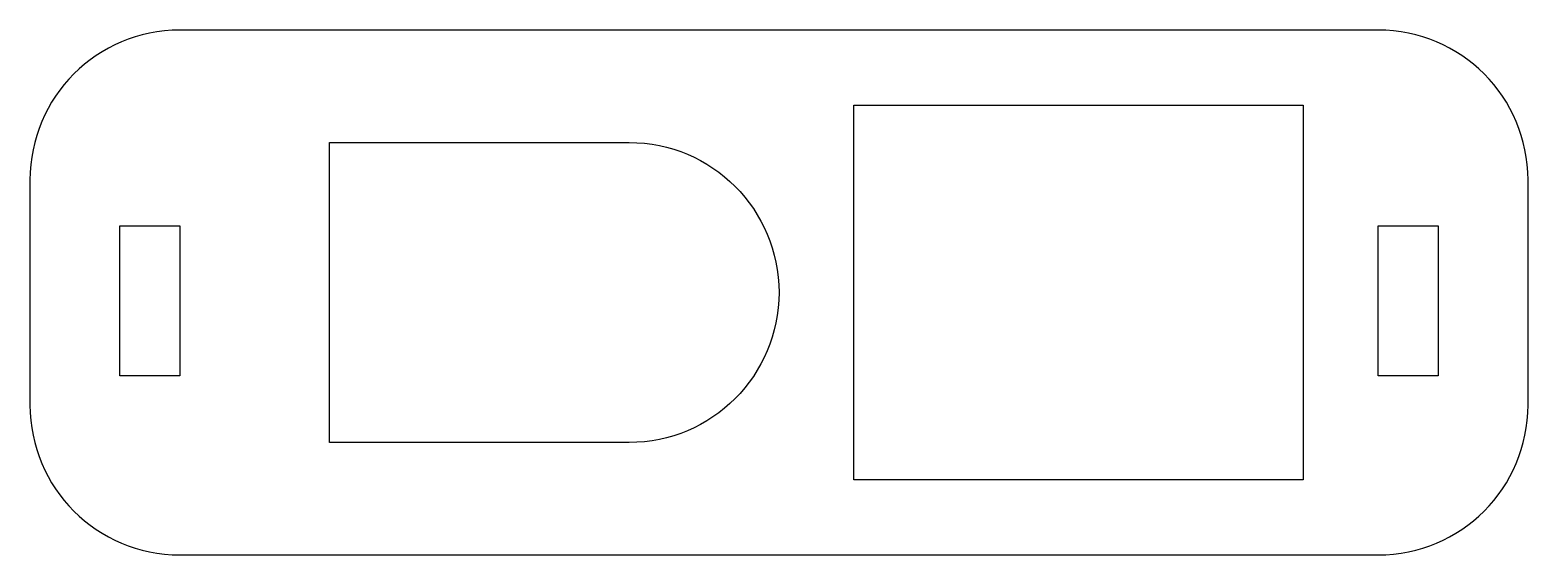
# Model space of a CAD drawing. Header units: millimetres. Extents: x -50 to 50, y -18 to 18.
import ezdxf

# ---------------------------------------------------------------- set-up
doc = ezdxf.new("R2010")
doc.units = ezdxf.units.MM

msp = doc.modelspace()

# ---------------------------------------------------------------- linework, layer by layer
for points in [[(-50, 7.5), (-50, -7.5, 0.41421), (-40, -17.5), (40, -17.5, 0.41421), (50, -7.5), (50, 7.5, 0.41421), (40, 17.5), (-40, 17.5, 0.41421)], [(-10, -10), (-30, -10), (-30, 10), (-10, 10, -1)]]:
    msp.add_lwpolyline(points, format="xyb", close=True)
for points in [[(35, 12.5), (35, -12.5), (5, -12.5), (5, 12.5)], [(-44, 4.45), (-40, 4.45), (-40, -5.55), (-44, -5.55)], [(44, -5.55), (40, -5.55), (40, 4.45), (44, 4.45)]]:
    msp.add_lwpolyline(points, close=True)

doc.saveas('drawing.dxf')
